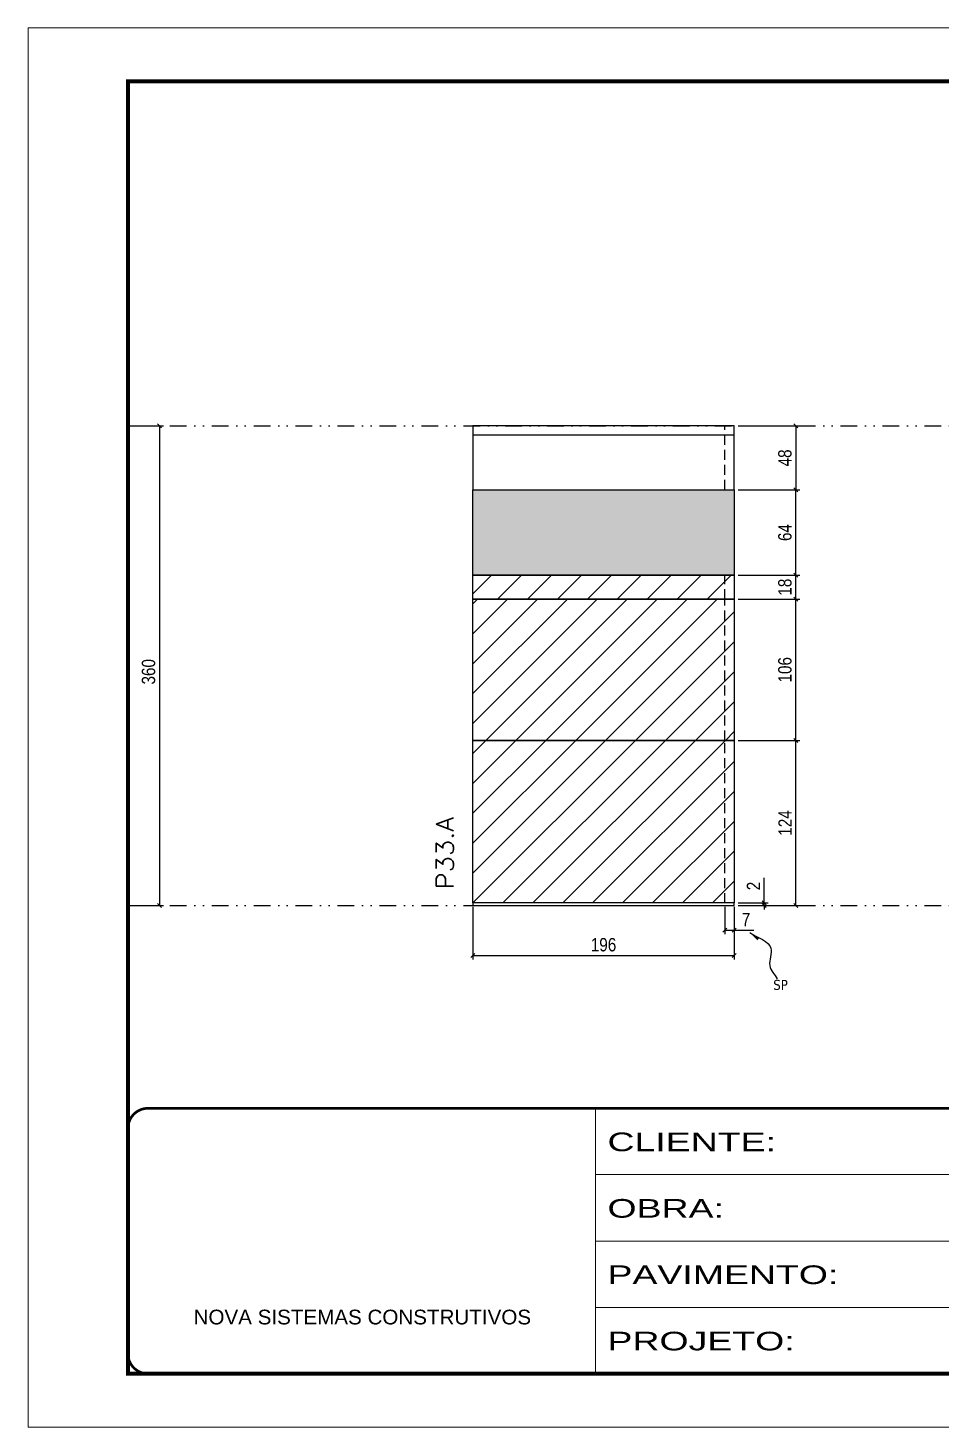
# Model space of a CAD drawing. Extents: x 2949 to 9203, y -16089 to 12527.
# Drawn here: x 4548 to 5232, y -9198 to -8148 of the extents above; entities that cross this region are included whole.
import ezdxf

# ---------------------------------------------------------------- set-up
doc = ezdxf.new("R2010")
doc.units = 0
for name, pattern in [('CONTINUO', [0]), ('DASHED', [0.75, 0.5, -0.25]), ('DIVIDE2', [0.625, 0.25, -0.125, 0, -0.125, 0, -0.125]), ('HIDDEN', [0.375, 0.25, -0.125])]:
    doc.linetypes.add(name, pattern=pattern)
for name, color, linetype in [('COTA', 241, 'Continuous'), ('cotas', 4, 'Continuous'), ('Nível', 160, 'Continuous'), ('Painéis', 200, 'Continuous'), ('SARR_2.2x7', 40, 'Continuous'), ('Sarrafo de Pressão', 42, 'HIDDEN'), ('texto', 7, 'Continuous')]:
    doc.layers.add(name, color=color, linetype=linetype)
for name, color, linetype, lineweight in [('Folhas', 255, 'Continuous', 9), ('Hachura', 251, 'Continuous', 9), ('SARRAFO DE PRESSAO', 251, 'DASHED', 9), ('Texto Seção', 7, 'Continuous', 15)]:
    doc.layers.add(name, color=color, linetype=linetype, lineweight=lineweight)
doc.styles.add('ARIAL', font='arial.ttf')
doc.styles.add('COTA TECNICA', font='techl___.ttf', dxfattribs={"height": 10})
doc.styles.add('COTA TECNICA-50', font='techl___.ttf', dxfattribs={"height": 10})
doc.styles.add('REGUA-120', font='ROMANS.shx', dxfattribs={"height": 15})
doc.styles.get("Standard").update_dxf_attribs({"font": 'arial.ttf'})
doc.styles.add('Tecnologia', font='')
doc.styles.get('Tecnologia').set_extended_font_data('Forgotten Futurist')
doc.dimstyles.new('COTA PAINEL-50', dxfattribs={"dimtxt": 10, "dimasz": 3, "dimexe": 3, "dimexo": 3, "dimgap": 3, "dimtad": 1, "dimdec": 1, "dimzin": 12, "dimdsep": 46, "dimtxsty": 'COTA TECNICA-50', "dimblk1": 'OBLIQUE', "dimblk2": 'OBLIQUE', "dimsah": 1, "dimcen": 0.9, "dimclrd": 4, "dimclre": 4, "dimclrt": 240, "dimadec": 1, "dimazin": 3, "dimtfac": 1, "dimtdec": 1, "dimtmove": 0, "dimatfit": 3, "dimfxl": 1, "dimtolj": 1, "dimtzin": 12, "dimarcsym": 0})
doc.dimstyles.new('PAINEL', dxfattribs={"dimtxt": 10, "dimasz": 3, "dimexe": 3, "dimexo": 3, "dimgap": 3, "dimtad": 1, "dimdec": 1, "dimzin": 12, "dimdsep": 46, "dimtxsty": 'COTA TECNICA', "dimblk1": 'OBLIQUE', "dimblk2": 'OBLIQUE', "dimsah": 1, "dimcen": 0.9, "dimclrd": 4, "dimclre": 4, "dimclrt": 240, "dimadec": 1, "dimazin": 3, "dimtfac": 1, "dimtdec": 1, "dimtmove": 0, "dimatfit": 3, "dimfxl": 1, "dimtolj": 1, "dimtzin": 12, "dimarcsym": 0})
doc.dimstyles.get("Standard").update_dxf_attribs({"dimtxt": 0.18, "dimasz": 0.18, "dimexe": 0.18, "dimexo": 0.0625, "dimgap": 0.09, "dimtad": 0, "dimtih": 1, "dimtoh": 1, "dimdec": 4, "dimzin": 0, "dimdsep": 46, "dimtxsty": 'Standard', "dimcen": 0.09, "dimadec": 0, "dimazin": 0, "dimtfac": 1, "dimtdec": 4, "dimtofl": 0, "dimtmove": 0, "dimatfit": 3, "dimfxl": 1, "dimtolj": 1, "dimtzin": 0, "dimarcsym": 0})
pattern_1 = [(45, (-124403.437, -37644.947), (-11.2253202, 11.2253202), [])]

# ---------------------------------------------------------------- blocks, each defined once
blk = doc.blocks.new('9999999999')
at = {"color": 30, "linetype": 'CONTINUO'}
for p, q in [((98564.6, 34230.2), (98564.6, 34429.4)), ((98564.6, 34379.6), (99584, 34379.6)), ((98564.6, 34329.8), (99488, 34329.8)), ((98564.6, 34280), (99488, 34280))]:
    blk.add_line(p, q, dxfattribs=at)
at = {"color": 30, "linetype": 'CONTINUO', "const_width": 2}
blk.add_lwpolyline([(99584, 34230.2), (99584, 34414.4, 0.414214), (99569, 34429.4), (98229, 34429.4, 0.414214), (98214, 34414.4), (98214, 34245.2, 0.414214), (98229, 34230.2), (99584, 34230.2)], format="xyb", dxfattribs=at)
at = {"layer": 'Folhas'}
blk.add_lwpolyline([(98139, 34190.2), (99624, 34190.2), (99624, 35240.2), (98139, 35240.2)], close=True, dxfattribs=at)
at = {"layer": 'Folhas', "color": 30, "const_width": 3}
blk.add_lwpolyline([(98214, 34230.2), (99584, 34230.2), (99584, 35200.2), (98214, 35200.2)], close=True, dxfattribs=at)
at = {"color": 7, "linetype": 'Continuous', "ltscale": 5, "style": 'ARIAL'}
blk.add_text('NOVA SISTEMAS CONSTRUTIVOS', height=11.059, dxfattribs=at).set_placement((98263.2, 34267.2))
at = {"layer": 'Folhas', "color": 7, "style": 'Tecnologia', "width": 1.5}
for s, p in [('CLIENTE:', (98573.7, 34397.2)), ('OBRA:', (98573.7, 34347.3)), ('PAVIMENTO:', (98573.7, 34297.5)), ('PROJETO:', (98573.7, 34247.7))]:
    blk.add_text(s, height=14, dxfattribs=at).set_placement(p)
blk = doc.blocks.new('_Oblique')
at = {"color": 0, "linetype": 'ByBlock', "lineweight": -2}
blk.add_line((-0.5, -0.5), (0.5, 0.5), dxfattribs=at)
blk = doc.blocks.new('*D2592')
at = {"layer": 'cotas', "color": 4, "linetype": 'ByBlock', "lineweight": -2, "transparency": 16777216}
for p, q in [((4625.5, -8446.3), (4649.3, -8446.3)), ((4646.3, -8446.3), (4646.3, -8806.3)), ((4625.5, -8806.3), (4649.3, -8806.3))]:
    blk.add_line(p, q, dxfattribs=at)
at = {"layer": 'Defpoints', "color": 0, "linetype": 'ByBlock', "transparency": 16777216}
for p in [(4622.5, -8446.3), (4622.5, -8806.3), (4646.3, -8806.3)]:
    blk.add_point(p, dxfattribs=at)
at = {"layer": 'cotas', "color": 4, "linetype": 'ByBlock', "lineweight": -2, "transparency": 16777216, "xscale": 3, "yscale": 3, "zscale": 3}
for p, rotation in [((4646.3, -8446.3), 90), ((4646.3, -8806.3), 270)]:
    blk.add_blockref('_Oblique', p, dxfattribs=dict(at, rotation=rotation))
at = {"layer": 'cotas', "color": 240, "linetype": 'ByBlock', "transparency": 16777216, "insert": (4638, -8630.8), "char_height": 10, "attachment_point": 5, "rotation": 90, "style": 'COTA TECNICA'}
blk.add_mtext('\\A1;360', dxfattribs=at)
blk = doc.blocks.new('*D2593')
at = {"layer": 'COTA', "color": 4, "lineweight": -2, "transparency": 16777216}
for p, q in [((4881.3, -8807.3), (4881.3, -8846.8)), ((5077.3, -8807.3), (5077.3, -8846.8)), ((4881.3, -8843.8), (5077.3, -8843.8))]:
    blk.add_line(p, q, dxfattribs=at)
at = {"layer": 'Defpoints', "color": 0, "transparency": 16777216}
for p in [(4881.3, -8804.3), (5077.3, -8804.3), (5077.3, -8843.8)]:
    blk.add_point(p, dxfattribs=at)
at = {"layer": 'COTA', "color": 4, "lineweight": -2, "transparency": 16777216, "xscale": 3, "yscale": 3, "zscale": 3, "rotation": 180}
blk.add_blockref('_Oblique', (4881.3, -8843.8), dxfattribs=at)
at = {"layer": 'COTA', "color": 4, "lineweight": -2, "transparency": 16777216, "xscale": 3, "yscale": 3, "zscale": 3}
blk.add_blockref('_Oblique', (5077.3, -8843.8), dxfattribs=at)
at = {"layer": 'COTA', "color": 240, "transparency": 16777216, "insert": (4979.3, -8835.7), "char_height": 10, "attachment_point": 5, "style": 'COTA TECNICA'}
blk.add_mtext('\\A1;196', dxfattribs=at)
blk = doc.blocks.new('*D2594')
at = {"layer": 'COTA', "color": 4, "lineweight": -2, "transparency": 16777216}
for p, q in [((5080.3, -8494.3), (5126.5, -8494.3)), ((5123.5, -8558.3), (5123.5, -8494.3)), ((5080.3, -8558.3), (5126.5, -8558.3))]:
    blk.add_line(p, q, dxfattribs=at)
at = {"layer": 'Defpoints', "color": 0, "transparency": 16777216}
for p in [(5077.3, -8494.3), (5123.5, -8494.3), (5077.3, -8558.3)]:
    blk.add_point(p, dxfattribs=at)
at = {"layer": 'COTA', "color": 4, "lineweight": -2, "transparency": 16777216, "xscale": 3, "yscale": 3, "zscale": 3}
for p, rotation in [((5123.5, -8494.3), 90), ((5123.5, -8558.3), 270)]:
    blk.add_blockref('_Oblique', p, dxfattribs=dict(at, rotation=rotation))
at = {"layer": 'COTA', "color": 240, "transparency": 16777216, "insert": (5115.4, -8526.3), "char_height": 10, "attachment_point": 5, "rotation": 90, "style": 'COTA TECNICA'}
blk.add_mtext('\\A1;64', dxfattribs=at)
blk = doc.blocks.new('*D2595')
at = {"layer": 'COTA', "color": 4, "lineweight": -2, "transparency": 16777216}
for p, q in [((5070.3, -8807.3), (5070.3, -8827.8)), ((5077.3, -8809.3), (5077.3, -8827.8)), ((5070.3, -8824.8), (5077.3, -8824.8)), ((5077.3, -8824.8), (5092, -8824.8))]:
    blk.add_line(p, q, dxfattribs=at)
at = {"layer": 'Defpoints', "color": 0, "transparency": 16777216}
for p in [(5070.3, -8804.3), (5077.3, -8806.3), (5077.3, -8824.8)]:
    blk.add_point(p, dxfattribs=at)
at = {"layer": 'COTA', "color": 4, "lineweight": -2, "transparency": 16777216, "xscale": 3, "yscale": 3, "zscale": 3, "rotation": 180}
blk.add_blockref('_Oblique', (5070.3, -8824.8), dxfattribs=at)
at = {"layer": 'COTA', "color": 4, "lineweight": -2, "transparency": 16777216, "xscale": 3, "yscale": 3, "zscale": 3}
blk.add_blockref('_Oblique', (5077.3, -8824.8), dxfattribs=at)
at = {"layer": 'COTA', "color": 240, "transparency": 16777216, "insert": (5086.2, -8816.8), "char_height": 10, "attachment_point": 5, "style": 'COTA TECNICA-50'}
blk.add_mtext('\\A1;7', dxfattribs=at)
blk = doc.blocks.new('*D2596')
at = {"layer": 'COTA', "color": 4, "lineweight": -2, "transparency": 16777216}
for p, q in [((5080.3, -8682.3), (5126.5, -8682.3)), ((5123.5, -8806.3), (5123.5, -8682.3)), ((5080.3, -8806.3), (5126.5, -8806.3))]:
    blk.add_line(p, q, dxfattribs=at)
at = {"layer": 'Defpoints', "color": 0, "transparency": 16777216}
for p in [(5077.3, -8682.3), (5123.5, -8682.3), (5077.3, -8806.3)]:
    blk.add_point(p, dxfattribs=at)
at = {"layer": 'COTA', "color": 4, "lineweight": -2, "transparency": 16777216, "xscale": 3, "yscale": 3, "zscale": 3}
for p, rotation in [((5123.5, -8682.3), 90), ((5123.5, -8806.3), 270)]:
    blk.add_blockref('_Oblique', p, dxfattribs=dict(at, rotation=rotation))
at = {"layer": 'COTA', "color": 240, "transparency": 16777216, "insert": (5115.5, -8744.3), "char_height": 10, "attachment_point": 5, "rotation": 90, "style": 'COTA TECNICA-50'}
blk.add_mtext('\\A1;124', dxfattribs=at)
blk = doc.blocks.new('*D2597')
at = {"layer": 'COTA', "color": 4, "lineweight": -2, "transparency": 16777216}
for p, q in [((5099.8, -8804.3), (5099.8, -8785.5)), ((5080.3, -8804.3), (5102.8, -8804.3)), ((5080.3, -8806.3), (5102.8, -8806.3)), ((5099.8, -8806.3), (5099.8, -8804.3)), ((5099.8, -8806.3), (5099.8, -8809.3))]:
    blk.add_line(p, q, dxfattribs=at)
at = {"layer": 'Defpoints', "color": 0, "transparency": 16777216}
for p in [(5077.3, -8804.3), (5077.3, -8806.3), (5099.8, -8806.3)]:
    blk.add_point(p, dxfattribs=at)
at = {"layer": 'COTA', "color": 4, "lineweight": -2, "transparency": 16777216, "xscale": 3, "yscale": 3, "zscale": 3}
for p, rotation in [((5099.8, -8804.3), 270), ((5099.8, -8806.3), 90)]:
    blk.add_blockref('_Oblique', p, dxfattribs=dict(at, rotation=rotation))
at = {"layer": 'COTA', "color": 240, "transparency": 16777216, "insert": (5091.8, -8791.6), "char_height": 10, "attachment_point": 5, "rotation": 90, "style": 'COTA TECNICA-50'}
blk.add_mtext('\\A1;2', dxfattribs=at)
blk = doc.blocks.new('*D2598')
at = {"layer": 'COTA', "color": 4, "linetype": 'ByBlock', "lineweight": -2, "transparency": 16777216}
for p, q in [((5080.3, -8576.3), (5126.5, -8576.3)), ((5123.5, -8682.3), (5123.5, -8576.3)), ((5080.3, -8682.3), (5126.5, -8682.3))]:
    blk.add_line(p, q, dxfattribs=at)
at = {"layer": 'Defpoints', "color": 0, "linetype": 'ByBlock', "transparency": 16777216}
for p in [(5077.3, -8576.3), (5123.5, -8576.3), (5077.3, -8682.3)]:
    blk.add_point(p, dxfattribs=at)
at = {"layer": 'COTA', "color": 4, "linetype": 'ByBlock', "lineweight": -2, "transparency": 16777216, "xscale": 3, "yscale": 3, "zscale": 3}
for p, rotation in [((5123.5, -8576.3), 90), ((5123.5, -8682.3), 270)]:
    blk.add_blockref('_Oblique', p, dxfattribs=dict(at, rotation=rotation))
at = {"layer": 'COTA', "color": 240, "linetype": 'ByBlock', "transparency": 16777216, "insert": (5115.4, -8629.3), "char_height": 10, "attachment_point": 5, "rotation": 90, "style": 'COTA TECNICA'}
blk.add_mtext('\\A1;106', dxfattribs=at)
blk = doc.blocks.new('*D2591')
at = {"layer": 'COTA', "color": 4, "lineweight": -2, "transparency": 16777216}
for p, q in [((5080.3, -8558.3), (5126.5, -8558.3)), ((5123.5, -8576.3), (5123.5, -8558.3)), ((5080.3, -8576.3), (5126.5, -8576.3))]:
    blk.add_line(p, q, dxfattribs=at)
at = {"layer": 'Defpoints', "color": 0, "transparency": 16777216}
for p in [(5077.3, -8558.3), (5123.5, -8558.3), (5077.3, -8576.3)]:
    blk.add_point(p, dxfattribs=at)
at = {"layer": 'COTA', "color": 4, "lineweight": -2, "transparency": 16777216, "xscale": 3, "yscale": 3, "zscale": 3}
for p, rotation in [((5123.5, -8558.3), 90), ((5123.5, -8576.3), 270)]:
    blk.add_blockref('_Oblique', p, dxfattribs=dict(at, rotation=rotation))
at = {"layer": 'COTA', "color": 240, "transparency": 16777216, "insert": (5115.4, -8567.3), "char_height": 10, "attachment_point": 5, "rotation": 90, "style": 'COTA TECNICA'}
blk.add_mtext('\\A1;18', dxfattribs=at)
blk = doc.blocks.new('*D3356')
at = {"layer": 'COTA', "color": 4, "lineweight": -2, "transparency": 16777216}
for p, q in [((5080.3, -8446.3), (5126.5, -8446.3)), ((5123.5, -8446.3), (5123.5, -8494.3)), ((5080.3, -8494.3), (5126.5, -8494.3))]:
    blk.add_line(p, q, dxfattribs=at)
at = {"layer": 'Defpoints', "color": 0, "transparency": 16777216}
for p in [(5077.3, -8446.3), (5077.3, -8494.3), (5123.5, -8494.3)]:
    blk.add_point(p, dxfattribs=at)
at = {"layer": 'COTA', "color": 4, "lineweight": -2, "transparency": 16777216, "xscale": 3, "yscale": 3, "zscale": 3}
for p, rotation in [((5123.5, -8446.3), 90), ((5123.5, -8494.3), 270)]:
    blk.add_blockref('_Oblique', p, dxfattribs=dict(at, rotation=rotation))
at = {"layer": 'COTA', "color": 240, "transparency": 16777216, "insert": (5115.4, -8470.3), "char_height": 10, "attachment_point": 5, "rotation": 90, "style": 'COTA TECNICA-50'}
blk.add_mtext('\\A1;48', dxfattribs=at)

msp = doc.modelspace()

# ---------------------------------------------------------------- hatches: boundary and pattern name
at = {"layer": 'COTA', "linetype": 'ByBlock'}
h = msp.add_hatch(dxfattribs=at)
h.set_pattern_fill('AR-CONC', color=256, scale=0.03)
h.set_pattern_definition([(50, (-126530.482, -37671.747), (5.46554007, -0.47817257), [0.5715, -6.2865]), (355, (-126530.482, -37671.747), (-1.05730264, 5.73170536), [0.4572, -5.02921753]), (100.4514447, (-126530.0267, -37671.787), (4.40823741, 5.25353256), [0.48570026, -5.34270734]), (46.1842, (-126530.482, -37670.223), (8.13237123, -1.26126984), [0.85725, -9.42975]), (96.6355576, (-126529.8044, -37670.328), (7.122124, 7.42278374), [0.7285507, -8.01406824]), (351.184151, (-126530.482, -37670.223), (7.122124, 7.42278374), [0.685799, -7.54379196]), (21, (-126529.72, -37670.604), (4.54843174, -3.06795595), [0.5715, -6.2865]), (326, (-126529.72, -37670.604), (1.85406085, 5.52563898), [0.4572, -5.0292]), (71.451445, (-126529.341, -37670.8596), (6.40249258, 2.45768307), [0.48570026, -5.34269813]), (37.5, (-126530.4821, -37671.747), (0.092658098, 2.536651166), [0, -4.96824, 0, -5.1054, 0, -5.04825]), (7.5, (-126530.482, -37671.747), (2.004589875, 3.005417245), [0, -2.91084, 0, -4.85394, 0, -1.92405]), (327.5, (-126532.1814, -37671.747), (4.067717855, -0.17186232), [0, -1.905, 0, -5.9436, 0, -7.8867]), (317.5, (-126532.9434, -37671.747), (4.44387544, 0.76279473), [0, -2.4765, 0, -3.94716, 0, -5.6007])])
h.paths.add_polyline_path([(5077.3, -8558.33), (4881.3, -8558.33), (4881.3, -8494.33), (5077.3, -8494.33)])
at = {"layer": 'Hachura'}
h = msp.add_hatch(dxfattribs=at)
h.set_pattern_fill('ANSI31', color=256, scale=5)
h.set_pattern_definition([(45, (70.03, -48), (-11.22532, 11.22532), [])])
h.paths.add_polyline_path([(4881.3, -8558.33), (4881.3, -8576.33), (5077.3, -8576.33), (5077.3, -8558.33)])
at = {"layer": 'Hachura', "linetype": 'ByBlock'}
h = msp.add_hatch(dxfattribs=at)
h.set_pattern_fill('ANSI31', color=256, scale=5)
h.set_pattern_definition(pattern_1)
h.paths.add_polyline_path([(4881.3, -8576.33), (4881.3, -8682.33), (5077.3, -8682.33), (5077.3, -8576.33)])
h = msp.add_hatch(dxfattribs=at)
h.set_pattern_fill('ANSI31', color=256, scale=5)
h.set_pattern_definition(pattern_1)
h.paths.add_polyline_path([(5077.3, -8682.33), (4881.3, -8682.33), (4881.3, -8804.33), (5077.3, -8804.33)])

# ---------------------------------------------------------------- linework, layer by layer
at = {"layer": 'COTA', "linetype": 'ByBlock'}
msp.add_lwpolyline([(5077.3, -8558.33), (4881.3, -8558.33), (4881.3, -8494.33), (5077.3, -8494.33)], close=True, dxfattribs=at)
at = {"layer": 'Nível', "color": 4, "linetype": 'DIVIDE2', "ltscale": 50}
for p, q in [((4622.53, -8446.33), (5992.53, -8446.33)), ((4622.53, -8806.33), (5992.53, -8806.33))]:
    msp.add_line(p, q, dxfattribs=at)
at = {"layer": 'Painéis'}
for p, q in [((5077.3, -8446.33), (4881.3, -8446.33)), ((4881.3, -8446.33), (4881.3, -8494.33)), ((5077.3, -8494.33), (5077.3, -8446.33)), ((4881.3, -8494.33), (5077.3, -8494.33)), ((4881.3, -8558.33), (5077.3, -8558.33)), ((4881.3, -8576.33), (4881.3, -8558.33)), ((5077.3, -8558.33), (5077.3, -8576.33)), ((5077.3, -8576.33), (4881.3, -8576.33)), ((4881.3, -8682.33), (4881.3, -8576.33)), ((4881.3, -8576.33), (5077.3, -8576.33)), ((5077.3, -8576.33), (5077.3, -8682.33)), ((5077.3, -8682.33), (4881.3, -8682.33))]:
    msp.add_line(p, q, dxfattribs=at)
at = {"layer": 'Painéis', "linetype": 'ByBlock'}
for p in [(5077.3, -8576.33), (4881.3, -8576.33)]:
    msp.add_line(p, (4881.3, -8576.33), dxfattribs=at)
at = {"layer": 'Painéis'}
for points in [[(5077.3, -8804.33), (4881.3, -8804.33), (4881.3, -8682.33), (5077.3, -8682.33)], [(5077.3, -8804.33), (4881.3, -8804.33), (4881.3, -8806.33), (5077.3, -8806.33)]]:
    msp.add_lwpolyline(points, close=True, dxfattribs=at)
at = {"layer": 'SARR_2.2x7'}
msp.add_line((5077.3, -8453.33), (4881.3, -8453.33), dxfattribs=at)
at = {"layer": 'Sarrafo de Pressão', "ltscale": 30}
for p, q in [((5070.3, -8494.33), (5070.3, -8446.33)), ((5070.3, -8576.33), (5070.3, -8558.33)), ((4888.3, -8576.33), (4888.3, -8576.33)), ((5070.3, -8682.33), (5070.3, -8576.33)), ((5070.3, -8804.33), (5070.3, -8682.33))]:
    msp.add_line(p, q, dxfattribs=at)

# ---------------------------------------------------------------- block references
at = {"layer": 'SARRAFO DE PRESSAO', "color": 6, "linetype": 'ByBlock'}
msp.add_blockref('9999999999', (-93591.44, -43387.82), dxfattribs=at)

# ---------------------------------------------------------------- texts
at = {"layer": 'texto', "color": 0, "insert": (5112.08, -8865.83), "char_height": 7.5, "attachment_point": 5}
msp.add_mtext('{\\fTahoma|b0|i0|c0|p34;\\C4;SP}', dxfattribs=at)
at = {"layer": 'Texto Seção', "style": 'REGUA-120', "width": 1.1}
msp.add_text('P33.A', height=13, rotation=90, dxfattribs=at).set_placement((4866.84, -8794.27))

# ---------------------------------------------------------------- dimensions: what is measured, and where the dimension line sits
at = {"layer": 'COTA'}
for base, p1, p2, angle, picture, middle in [((5123.54, -8494.33), (5077.3, -8446.33), (5077.3, -8494.33), 90, '*D3356', (5115.44, -8470.33)), ((5123.54, -8682.33), (5077.3, -8806.33), (5077.3, -8682.33), 90, '*D2596', (5115.46, -8744.33)), ((5077.3, -8824.84), (5070.3, -8804.33), (5077.3, -8806.33), 0, '*D2595', (5086.16, -8816.77))]:
    dim = msp.add_linear_dim(base=base, p1=p1, p2=p2, angle=angle, dimstyle='COTA PAINEL-50', dxfattribs=at)
    dim.commit()
    dim.dimension.update_dxf_attribs({"geometry": picture, "text_midpoint": middle})
dim = msp.add_linear_dim(base=(5123.54, -8494.33), p1=(5077.3, -8558.33), p2=(5077.3, -8494.33), angle=90, dimstyle='PAINEL', override={"dimarcsym": 2}, dxfattribs=at)
dim.commit()
dim.dimension.update_dxf_attribs({"geometry": '*D2594', "text_midpoint": (5123.54, -8526.33), "dimtype": 160})
for base, p1, p2, dimstyle, picture, middle in [((5123.54, -8558.33), (5077.3, -8576.33), (5077.3, -8558.33), 'PAINEL', '*D2591', (5123.54, -8567.33)), ((5099.82, -8806.33), (5077.3, -8804.33), (5077.3, -8806.33), 'COTA PAINEL-50', '*D2597', (5099.82, -8791.59))]:
    dim = msp.add_linear_dim(base=base, p1=p1, p2=p2, angle=90, dimstyle=dimstyle, dxfattribs=at)
    dim.commit()
    dim.dimension.update_dxf_attribs({"geometry": picture, "text_midpoint": middle, "dimtype": 160})
at = {"layer": 'COTA', "linetype": 'ByBlock'}
dim = msp.add_linear_dim(base=(5123.54, -8576.33), p1=(5077.3, -8682.33), p2=(5077.3, -8576.33), angle=90, dimstyle='PAINEL', dxfattribs=at)
dim.commit()
dim.dimension.update_dxf_attribs({"geometry": '*D2598', "text_midpoint": (5115.44, -8629.33)})
at = {"layer": 'COTA'}
dim = msp.add_linear_dim(base=(5077.3, -8843.79), p1=(4881.3, -8804.33), p2=(5077.3, -8804.33), dimstyle='PAINEL', override={"dimarcsym": 2}, dxfattribs=at)
dim.commit()
dim.dimension.update_dxf_attribs({"geometry": '*D2593', "text_midpoint": (4979.3, -8835.66)})
at = {"layer": 'cotas', "linetype": 'ByBlock'}
dim = msp.add_linear_dim(base=(4646.25, -8806.33), p1=(4622.53, -8446.33), p2=(4622.53, -8806.33), angle=90, dimstyle='PAINEL', dxfattribs=at)
dim.commit()
dim.dimension.update_dxf_attribs({"geometry": '*D2592', "text_midpoint": (4646.25, -8630.83), "dimtype": 160})

# ---------------------------------------------------------------- leaders
at = {"layer": 'COTA', "path_type": 1}
msp.add_leader([(5089.13, -8826.51), (5104.91, -8838.35), (5103.99, -8851.36), (5109.54, -8861.14)], dimstyle='Standard', override={"dimasz": 8}, dxfattribs=at)

doc.saveas('drawing.dxf')
